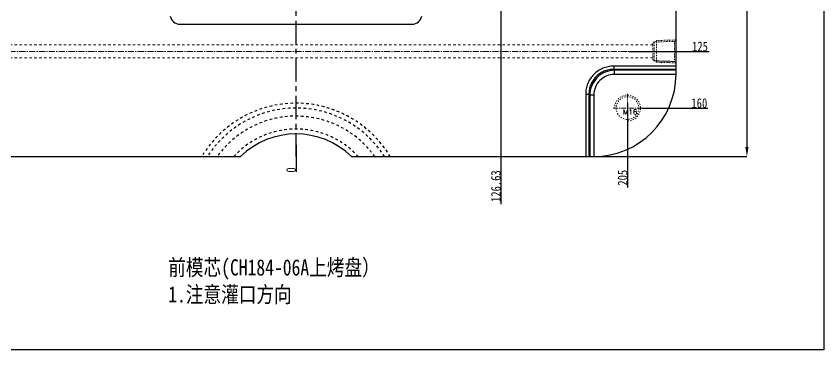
# Model space of a CAD drawing. Header units: millimetres. Extents: x -941 to 1421, y -11614 to -3210.
# Drawn here: x -8.9 to 490.6, y -6910.9 to -6704.9 of the extents above; entities that cross this region are included whole.
import ezdxf

# ---------------------------------------------------------------- set-up
doc = ezdxf.new("R2010")
doc.units = ezdxf.units.MM
doc.header["$LTSCALE"] = 16.335
doc.header["$PDMODE"] = 3
doc.header["$PDSIZE"] = 0.3125
doc.linetypes.add('CENTER', pattern=[0.6, 0.375, -0.075, 0.075, -0.075])
doc.linetypes.add('HIDDEN', pattern=[0.2, 0.1, -0.1])
doc.layers.get('0').update_dxf_attribs({"linetype": 'CONTINUOUS'})
doc.layers.get('Defpoints').update_dxf_attribs({"linetype": 'CONTINUOUS'})
doc.layers.add('cool', color=153, linetype='HIDDEN', lineweight=9)
doc.layers.add('screw', color=33, linetype='CONTINUOUS', lineweight=13)
doc.layers.add('DEFAULT_2', color=8, linetype='HIDDEN')
doc.styles.get("Standard").update_dxf_attribs({"font": 'txt', "width": 0.8})
doc.styles.add('TXT', font='txt.shx', dxfattribs={"bigfont": 'gbcbig.shx'})
doc.dimstyles.new('ISO-25', dxfattribs={"dimtxt": 8, "dimasz": 6, "dimexe": 0, "dimexo": 0, "dimgap": 0, "dimtad": 1, "dimdsep": 46, "dimtxsty": 'Standard', "dimcen": 0, "dimclrd": 4, "dimclre": 4, "dimclrt": 6, "dimazin": 0, "dimtfac": 1, "dimtofl": 0, "dimtmove": 0, "dimatfit": 3, "dimfxl": 0, "dimarcsym": 0})

# ---------------------------------------------------------------- blocks, each defined once
blk = doc.blocks.new('*D621')
at = {"color": 4, "lineweight": -2}
for p, q in [((342.85, -6411.62), (443.05, -6411.62)), ((443.05, -6417.62), (443.05, -6785.62)), ((345.3, -6791.62), (443.05, -6791.62))]:
    blk.add_line(p, q, dxfattribs=at)
at = {"color": 4}
for points in [[(442.05, -6417.62), (444.05, -6417.62), (443.05, -6411.62)], [(442.05, -6785.62), (444.05, -6785.62), (443.05, -6791.62)]]:
    blk.add_solid(points, dxfattribs=at)
at = {"layer": 'Defpoints', "color": 0}
for p in [(342.85, -6411.62), (345.3, -6791.62), (443.05, -6791.62)]:
    blk.add_point(p, dxfattribs=at)
at = {"color": 6, "insert": (439.05, -6580.29), "char_height": 8, "attachment_point": 5, "rotation": 90}
blk.add_mtext('380', dxfattribs=at)
blk = doc.blocks.new('cool_jt_f12')
at = {"layer": 'cool', "ltscale": 0.3}
for p, q in [((0, 7.0785), (0.856, 6.2225)), ((0, 7.0785), (12, 6.7035)), ((0.856, 6.2225), (0.856, -6.2225)), ((13.5, 5.827375), (0.856, 6.2225)), ((0.856, 6.2225), (13.5, 5.827375)), ((12, 6.7035), (12.856, 5.8475)), ((12, 6.7035), (12, -6.7035)), ((14.327375, 5), (13.5, 5.827375)), ((13.5, -5.827375), (13.5, 5.827375)), ((14.327375, -5), (14.327375, 5)), ((0.856, -6.2225), (0, -7.0785)), ((0, -7.0785), (12, -6.7035)), ((0.856, -6.2225), (13.5, -5.827375)), ((12, -6.7035), (12.856, -5.8475)), ((13.5, -5.827375), (14.327375, -5))]:
    blk.add_line(p, q, dxfattribs=at)
blk = doc.blocks.new('147')
at = {"layer": 'cool', "ltscale": 0.932966}
for p, q in [((229.57, -3849.57), (-211.77, -3849.57)), ((229.57, -3857.57), (-211.77, -3857.57))]:
    blk.add_line(p, q, dxfattribs=at)
at = {"layer": 'cool', "color": 1, "linetype": 'CENTER', "ltscale": 0.621977}
blk.add_line((243.9, -3853.57), (-226.1, -3853.57), dxfattribs=at)
at = {"layer": 'cool', "ltscale": 0.932966}
blk.add_blockref('cool_jt_f12', (-226.1, -3853.57), dxfattribs=at)
at = {"layer": 'cool', "ltscale": 0.932966, "rotation": 179.9999999999999}
blk.add_blockref('cool_jt_f12', (243.9, -3853.57), dxfattribs=at)
blk = doc.blocks.new('screw_m16_g')
at = {"layer": 'screw', "color": 1, "linetype": 'CENTER', "ltscale": 0.497582}
for p, q in [((0, -8.8), (0, 8.8)), ((-8.8, 0), (8.8, 0))]:
    blk.add_line(p, q, dxfattribs=at)
at = {"layer": 'screw', "color": 33, "linetype": 'HIDDEN', "ltscale": 0.497582}
blk.add_circle((0, 0), 7, dxfattribs=at)
at = {"layer": 'screw', "color": 92, "linetype": 'HIDDEN', "ltscale": 0.497582}
blk.add_arc((0, 0), 8, 270, 180, dxfattribs=at)
at = {"layer": 'screw', "color": 6, "style": 'TXT'}
blk.add_text('M16', height=3.2, dxfattribs=at).set_placement((-2.72, -4))
blk = doc.blocks.new('*D646')
at = {"color": 4, "lineweight": -2}
blk.add_line((370.19, -6726.62), (419.6, -6726.62), dxfattribs=at)
at = {"layer": 'Defpoints', "color": 0}
for p in [(164.18, -6601.62), (370.19, -6726.62), (408.4, -6726.62)]:
    blk.add_point(p, dxfattribs=at)
at = {"color": 6, "insert": (414, -6723.62), "char_height": 6, "attachment_point": 5}
blk.add_mtext('125', dxfattribs=at)
blk = doc.blocks.new('*D647')
at = {"color": 4, "lineweight": -2}
blk.add_line((377.98, -6761.62), (418.8, -6761.62), dxfattribs=at)
at = {"layer": 'Defpoints', "color": 0}
for p in [(164.18, -6601.62), (377.98, -6761.62), (408.4, -6761.62)]:
    blk.add_point(p, dxfattribs=at)
at = {"color": 6, "insert": (413.6, -6758.62), "char_height": 6, "attachment_point": 5}
blk.add_mtext('160', dxfattribs=at)
blk = doc.blocks.new('*D648')
at = {"color": 4, "lineweight": -2}
blk.add_line((164.18, -6784.37), (164.18, -6801.05), dxfattribs=at)
at = {"layer": 'Defpoints', "color": 0}
for p in [(164.18, -6601.62), (164.18, -6784.37), (164.18, -6798.65)]:
    blk.add_point(p, dxfattribs=at)
at = {"color": 6, "insert": (161.18, -6799.85), "char_height": 6, "attachment_point": 5, "rotation": 90}
blk.add_mtext('0', dxfattribs=at)
blk = doc.blocks.new('*D649')
at = {"color": 4, "lineweight": -2}
blk.add_line((290.81, -6655.09), (290.81, -6821.05), dxfattribs=at)
at = {"layer": 'Defpoints', "color": 0}
for p in [(164.18, -6601.62), (290.81, -6655.09), (290.81, -6798.65)]:
    blk.add_point(p, dxfattribs=at)
at = {"color": 6, "insert": (287.81, -6809.85), "char_height": 6, "attachment_point": 5, "rotation": 90}
blk.add_mtext('126.63', dxfattribs=at)
blk = doc.blocks.new('*D650')
at = {"color": 4, "lineweight": -2}
blk.add_line((369.18, -6758.51), (369.18, -6810.65), dxfattribs=at)
at = {"layer": 'Defpoints', "color": 0}
for p in [(164.18, -6601.62), (369.18, -6758.51), (369.18, -6798.65)]:
    blk.add_point(p, dxfattribs=at)
at = {"color": 6, "insert": (366.18, -6804.65), "char_height": 6, "attachment_point": 5, "rotation": 90}
blk.add_mtext('205', dxfattribs=at)
blk = doc.blocks.new('*D658')
at = {"color": 4, "lineweight": -2}
blk.add_line((-41.83, -6726.62), (-91.24, -6726.62), dxfattribs=at)
at = {"layer": 'Defpoints', "color": 0}
for p in [(164.18, -6601.62), (-80.04, -6726.62), (-41.83, -6726.62)]:
    blk.add_point(p, dxfattribs=at)
at = {"color": 6, "insert": (-85.64, -6723.62), "char_height": 6, "attachment_point": 5}
blk.add_mtext('125', dxfattribs=at)
blk = doc.blocks.new('*D659')
at = {"color": 4, "lineweight": -2}
blk.add_line((-49.62, -6761.62), (-90.44, -6761.62), dxfattribs=at)
at = {"layer": 'Defpoints', "color": 0}
for p in [(164.18, -6601.62), (-80.04, -6761.62), (-49.62, -6761.62)]:
    blk.add_point(p, dxfattribs=at)
at = {"color": 6, "insert": (-85.24, -6758.62), "char_height": 6, "attachment_point": 5}
blk.add_mtext('160', dxfattribs=at)
blk = doc.blocks.new('*D660')
at = {"color": 4, "lineweight": -2}
blk.add_line((-40.82, -6758.51), (-40.82, -6810.65), dxfattribs=at)
at = {"layer": 'Defpoints', "color": 0}
for p in [(164.18, -6601.62), (-40.82, -6758.51), (-40.82, -6798.65)]:
    blk.add_point(p, dxfattribs=at)
at = {"color": 6, "insert": (-43.82, -6804.65), "char_height": 6, "attachment_point": 5, "rotation": 90}
blk.add_mtext('205', dxfattribs=at)

msp = doc.modelspace()

# ---------------------------------------------------------------- linework, layer by layer
at = {"color": 1, "linetype": 'CENTER', "ltscale": 2.363517}
msp.add_line((164.18, -6791.624), (164.18, -6411.623), dxfattribs=at)
at = {"color": 7, "linetype": 'Continuous'}
for p, q in [((399.18, -6740.623), (399.18, -6462.623)), ((92.331, -6709.835), (236.029, -6709.835)), ((399.18, -6735.76), (360.647, -6735.76)), ((360.647, -6735.76), (360.647, -6737.741)), ((399.18, -6737.741), (360.647, -6737.741)), ((361.227, -6738.321), (360.647, -6737.741)), ((399.18, -6738.321), (361.227, -6738.321)), ((361.227, -6740.797), (361.227, -6738.321)), ((399.18, -6740.797), (361.227, -6740.797)), ((343.317, -6753.09), (345.298, -6753.09)), ((343.317, -6753.09), (343.317, -6791.623)), ((345.878, -6753.67), (345.298, -6753.09)), ((345.298, -6753.09), (345.298, -6791.623)), ((348.353, -6753.67), (345.878, -6753.67)), ((345.878, -6753.67), (345.878, -6791.623)), ((348.353, -6753.67), (348.353, -6791.623)), ((-19.82, -6791.623), (129.845, -6791.623)), ((198.516, -6791.623), (348.18, -6791.623))]:
    msp.add_line(p, q, dxfattribs=at)
msp.add_lwpolyline([(-299.476, -6349.048), (490.595, -6349.048), (490.595, -6910.924), (-299.476, -6910.924)], close=True)
for centre, radius, start, end in [((92.331, -6703.835), 6, 190, 270), ((236.029, -6703.835), 6, 270, 350), ((348.18, -6740.623), 51, 270, 0), ((164.18, -6826.623), 49.03, 45.54892, 134.45108)]:
    msp.add_arc(centre, radius, start, end, dxfattribs=at)
for points, knots in [([(360.647, -6735.76), (359.514, -6735.761), (357.241, -6735.98), (353.964, -6736.963), (350.941, -6738.568), (348.293, -6740.736), (346.125, -6743.384), (344.519, -6746.407), (343.537, -6749.684), (343.317, -6751.957), (343.317, -6753.09)], [0, 0, 0, 0, 0.1249878, 0.2500068, 0.374999, 0.4999994, 0.6249999, 0.7499923, 0.8750117, 1, 1, 1, 1]), ([(360.647, -6737.741), (359.642, -6737.739), (357.627, -6737.928), (354.719, -6738.792), (352.037, -6740.211), (349.688, -6742.132), (347.767, -6744.481), (346.349, -6747.163), (345.485, -6750.07), (345.295, -6752.085), (345.298, -6753.09)], [0, 0, 0, 0, 0.1249944, 0.250025, 0.3750243, 0.5000417, 0.6250433, 0.7500065, 0.8750047, 1, 1, 1, 1]), ([(361.227, -6738.321), (359.231, -6738.327), (355.197, -6739.125), (350.093, -6742.537), (346.681, -6747.641), (345.884, -6751.674), (345.878, -6753.67)], [0, 0, 0, 0, 0.2500348, 0.5000397, 0.7499919, 1, 1, 1, 1]), ([(361.227, -6740.797), (359.551, -6740.797), (356.161, -6741.455), (351.87, -6744.314), (349.011, -6748.605), (348.353, -6751.994), (348.353, -6753.67)], [0, 0, 0, 0, 0.2500572, 0.50004, 0.7499697, 1, 1, 1, 1])]:
    msp.add_open_spline(points, degree=3, knots=knots, dxfattribs=at)
at = {"layer": 'DEFAULT_2', "color": 8, "linetype": 'HIDDEN'}
for centre, radius, start, end in [((164.18, -6826.623), 68, 30.9778, 149.0222), ((164.18, -6826.623), 65, 32.57897, 147.42103), ((164.18, -6826.623), 60, 35.68533, 144.31467), ((164.179, -6826.624), 52.03, 42.27449, 137.72395)]:
    msp.add_arc(centre, radius, start, end, dxfattribs=at)

# ---------------------------------------------------------------- block references
msp.add_blockref('147', (155.284, -2873.058))
at = {"layer": 'screw'}
msp.add_blockref('screw_m16_g', (369.18, -6761.623), dxfattribs=at)

# ---------------------------------------------------------------- texts
at = {"insert": (85.15, -6855.017), "char_height": 10, "width": 142.84253, "attachment_point": 1}
msp.add_mtext('{\\fSimSun|b0|i0|c134|p2;前模芯(CH184-06A上烤盘）\\P1.注意灌口方向}', dxfattribs=at)

# ---------------------------------------------------------------- dimensions: what is measured, and where the dimension line sits
dim = msp.add_linear_dim(base=(443.052, -6791.623), p1=(342.852, -6411.623), p2=(345.298, -6791.623), angle=90, dimstyle='ISO-25', override={"dimfxl": 1.25})
dim.commit()
dim.dimension.update_dxf_attribs({"geometry": '*D621', "text_midpoint": (443.052, -6580.292), "dimtype": 160})
for feature_location, offset, dtype, origin, picture, middle in [((-41.828, -6726.623), (-38.212, 0), 0, (164.18, -6601.624), '*D658', (-85.64, -6723.623)), ((-49.62, -6761.623), (-30.42, 0), 0, (164.18, -6601.624), '*D659', (-85.24, -6758.623)), ((-40.82, -6758.506), (0, -40.141), 1, (164.18, -6601.624), '*D660', (-43.82, -6804.647)), ((164.180162433, -6784.369303815), (0, -14.277413901), 1, (164.180162433, -6601.62356913), '*D648', (161.180162433, -6799.846717715)), ((370.188, -6726.623), (38.212, 0), 0, (164.18, -6601.624), '*D646', (414, -6723.623)), ((377.98, -6761.623), (30.42, 0), 0, (164.18, -6601.624), '*D647', (413.6, -6758.623)), ((290.81, -6655.088), (0, -143.558), 1, (164.18, -6601.624), '*D649', (287.81, -6809.847)), ((369.18, -6758.506), (0, -40.141), 1, (164.18, -6601.624), '*D650', (366.18, -6804.647))]:
    dim = msp.add_ordinate_dim(feature_location=feature_location, offset=offset, dtype=dtype, origin=origin, dimstyle='ISO-25', override={"dimtxt": 6, "dimfxl": 1.25})
    dim.commit()
    dim.dimension.update_dxf_attribs({"geometry": picture, "text_midpoint": middle})

doc.saveas('drawing.dxf')
